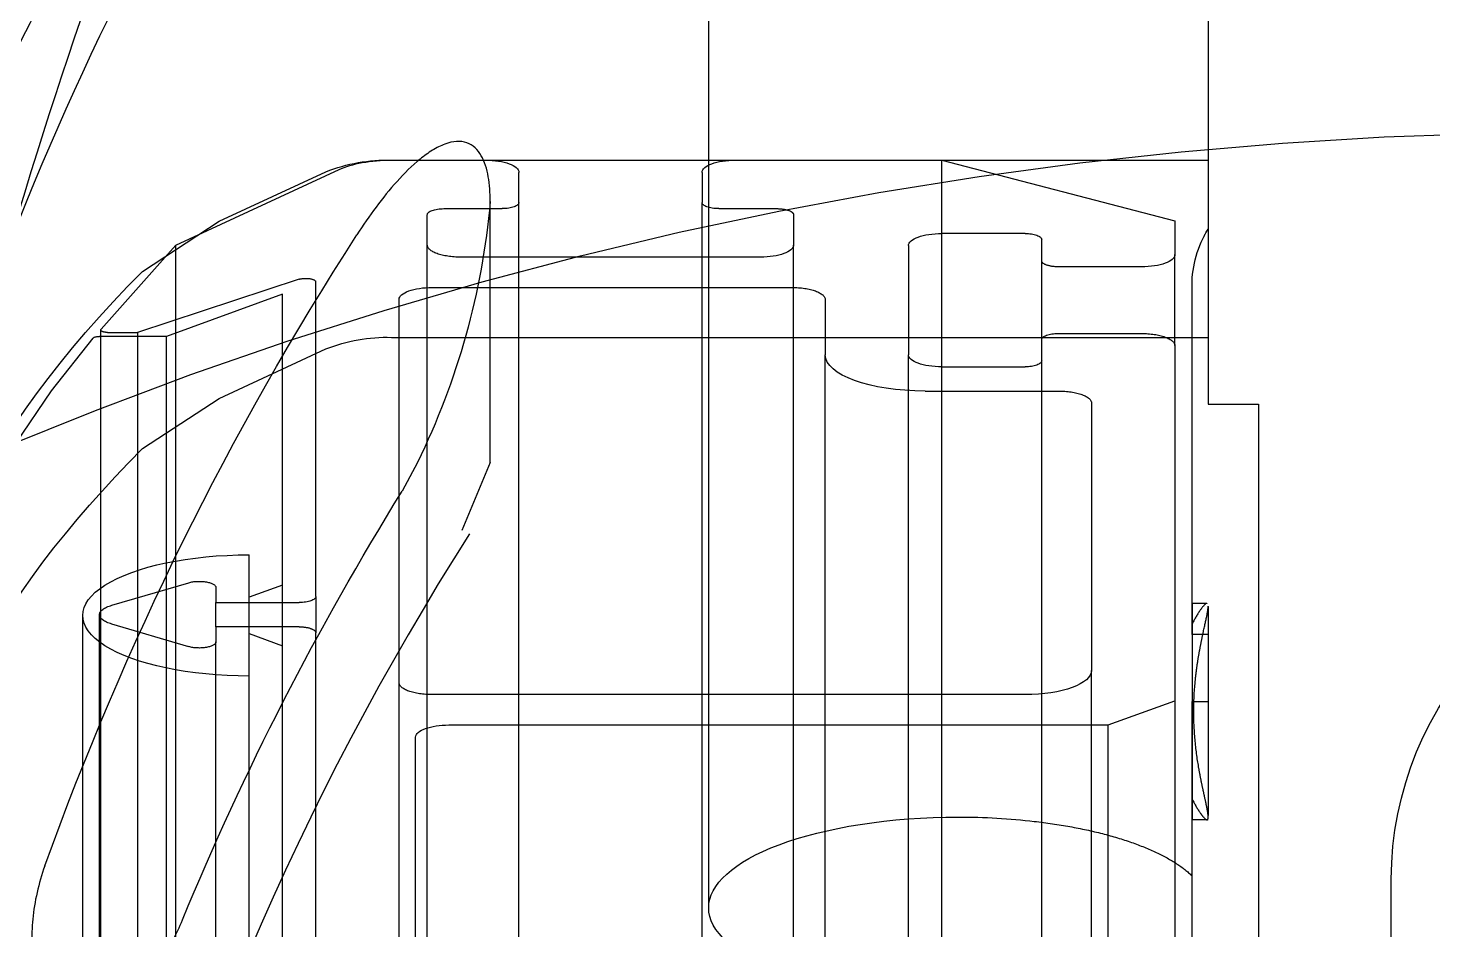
# Model space of a CAD drawing. Extents: x 2698 to 184165, y 3805 to 33846.
# Drawn here: x 162848.639 to 162852.858, y 29939.931 to 29942.64 of the extents above; entities that cross this region are included whole.
import ezdxf

# ---------------------------------------------------------------- set-up
doc = ezdxf.new("R2010")
doc.units = 0
doc.header["$LTSCALE"] = 2
doc.linetypes.add('HIDDEN2', pattern=[4.7625, 3.175, -1.5875])
doc.layers.get('0').update_dxf_attribs({"color": 252, "linetype": 'CONTINUOUS'})
doc.layers.add('_MCA-0-MIM', color=252, linetype='CONTINUOUS', lineweight=18)
for name, color, linetype in [('BUTOIR_AVANT', 252, 'CONTINUOUS'), ('JONC_ISOGAINE_20', 252, 'CONTINUOUS'), ('Planogram', 252, 'CONTINUOUS'), ('PROFIL_ALCAN_20°', 252, 'CONTINUOUS'), ('X1E4004B+1', 252, 'CONTINUOUS')]:
    doc.layers.add(name, color=color, linetype=linetype)
doc.styles.get("Standard").update_dxf_attribs({"font": 'arial.ttf'})

# ---------------------------------------------------------------- blocks, each defined once
blk = doc.blocks.new('250 cm kasa')
at = {"layer": 'BUTOIR_AVANT', "linetype": 'HIDDEN2', "ltscale": 25.4}
for p, q in [((52.6841, 244.6508), (52.6841, 240.0623)), ((54.1841, 238.0253), (54.1841, 242.8005)), ((53.4841, 240.2706), (52.6841, 240.2706)), ((54.8545, 240.2706), (54.1036, 240.2706)), ((55.6543, 240.0872), (55.3334, 240.2358)), ((54.8404, 239.3627), (54.8404, 240.1463)), ((52.6841, 240.0621), (52.6841, 239.5383)), ((55.8844, 239.9366), (55.6543, 240.0872)), ((52.7325, 238.8775), (52.7325, 239.8944)), ((55.1369, 239.7385), (52.6841, 239.7385)), ((55.6543, 239.5551), (55.3334, 239.7037)), ((55.8844, 239.4045), (55.6543, 239.5551)), ((52.6841, 239.5383), (52.5325, 239.5383)), ((52.5325, 239.5383), (52.5325, 236.2393)), ((54.8404, 239.3627), (54.9251, 239.1582)), ((52.6841, 238.9298), (52.6841, 238.3022)), ((52.7325, 238.9398), (52.6888, 238.9398)), ((52.7325, 238.9398), (52.7325, 238.6148)), ((52.7325, 238.8457), (52.7325, 238.8773)), ((52.6841, 238.8457), (52.7325, 238.8457)), ((52.7325, 238.6447), (52.6841, 238.6447)), ((52.7325, 238.3523), (52.7325, 238.6447)), ((52.7325, 238.6148), (52.7325, 238.2898)), ((52.7325, 237.9285), (52.7325, 238.3522)), ((52.6841, 238.2898), (52.6881, 238.2898)), ((52.6881, 238.2898), (52.7325, 238.2898))]:
    blk.add_line(p, q, dxfattribs=at)
at = {"layer": 'BUTOIR_AVANT', "linetype": 'Continuous', "ltscale": 25.4}
blk.add_line((55.059, 239.3627), (55.1044, 239.2766), dxfattribs=at)
at = {"layer": 'BUTOIR_AVANT', "linetype": 'HIDDEN2', "ltscale": 25.4}
for centre, radius, start, end in [((45.9853, 236.6453), 11.3692, 18.26173, 38.81293), ((46.0687, 236.693), 11.1382, 18.22945, 38.49612), ((51.5713, 228.0545), 12.2997, 67.33833, 90.13512), ((55.1505, 239.7749), 0.4959, 68.3556, 91.5804), ((52.4125, 239.8944), 0.32, 26.4367, 31.9422), ((52.4125, 239.8944), 0.32, 0, 31.9422), ((55.1505, 239.2428), 0.4959, 68.3556, 91.5804)]:
    blk.add_arc(centre, radius, start, end, dxfattribs=at)
at = {"layer": 'BUTOIR_AVANT', "linetype": 'Continuous', "ltscale": 25.4}
for centre, radius, start, end in [((47.1762, 236.3645), 10.2619, 15.76781, 38.20182), ((46.8426, 235.9261), 10.5162, 17.62366, 38.81916), ((57.0401, 240.3377), 2.208, 184.9728, 206.2039), ((47.3927, 234.9854), 9.3381, 19.81795, 32.8182), ((47.5879, 234.6103), 8.8472, 22.45463, 31.83261)]:
    blk.add_arc(centre, radius, start, end, dxfattribs=at)
for points, knots in [([(56.8619, 240.2258), (56.7222, 240.6103), (56.5047, 241.1974), (56.0821, 242.0295), (55.6949, 242.6772), (55.3318, 243.2103), (54.8222, 243.8824), (54.1078, 244.6862), (53.0838, 245.625), (51.8857, 246.5154), (50.8658, 247.1184), (50.1444, 247.4874), (49.785, 247.6608), (49.4243, 247.8249), (49.0305, 247.9938), (48.5595, 248.1828), (48.0096, 248.385), (47.413, 248.5837), (46.2309, 248.9396), (44.4557, 249.3456), (42.0681, 249.6848), (39.6897, 249.873), (37.2113, 249.9622), (34.4842, 249.9853), (31.9163, 249.9944), (29.455, 249.9933), (28.1805, 249.9937), (27.3841, 249.9937)], [0, 0, 0, 0, 0.033602, 0.061086, 0.082841, 0.101963, 0.119202, 0.158959, 0.19879, 0.244359, 0.293375, 0.305453, 0.317449, 0.329364, 0.341198, 0.356099, 0.375136, 0.394039, 0.412806, 0.486486, 0.557996, 0.630183, 0.701598, 0.781817, 0.875831, 0.934693, 1, 1, 1, 1]), ([(54.8404, 240.1463), (54.8404, 240.1726), (54.8421, 240.1976), (54.8502, 240.2442), (54.8568, 240.2661), (54.8772, 240.302), (54.8914, 240.3162), (54.9195, 240.3262), (54.93, 240.3276), (54.9523, 240.3262), (54.9644, 240.3234), (54.9888, 240.3142), (55.0014, 240.3079), (55.0263, 240.2925), (55.0386, 240.2836), (55.0747, 240.2543), (55.0982, 240.2312), (55.1421, 240.1825), (55.163, 240.1566), (55.203, 240.1027), (55.2221, 240.0748), (55.2404, 240.0464)], [0, 0, 0, 0, 0.125, 0.125, 0.25, 0.25, 0.375, 0.375, 0.4375, 0.4375, 0.5, 0.5, 0.5625, 0.5625, 0.625, 0.625, 0.75, 0.75, 0.875, 0.875, 1, 1, 1, 1]), ([(56.1778, 238.1513), (56.1874, 238.1245), (56.1951, 238.0977), (56.2071, 238.0444), (56.2115, 238.0174), (56.2164, 237.9658), (56.2171, 237.9411), (56.2152, 237.8938), (56.2127, 237.8718), (56.2046, 237.831), (56.199, 237.8121), (56.1855, 237.7784), (56.1775, 237.7635), (56.1592, 237.7374), (56.1488, 237.7263), (56.1264, 237.7084), (56.1142, 237.7015), (56.1012, 237.6967)], [0, 0, 0, 0, 0.125, 0.125, 0.25, 0.25, 0.375, 0.375, 0.5, 0.5, 0.625, 0.625, 0.75, 0.75, 0.875, 0.875, 1, 1, 1, 1]), ([(56.0647, 237.6889), (56.0408, 237.6872), (56.015, 237.6933), (55.9742, 237.7139), (55.9605, 237.7226), (55.9331, 237.7432), (55.9193, 237.7554), (55.8919, 237.7827), (55.8786, 237.7978), (55.8527, 237.8305), (55.84, 237.8483), (55.8158, 237.8859), (55.8045, 237.9055), (55.7833, 237.9463), (55.7733, 237.9677), (55.7643, 237.9895)], [0, 0, 0, 0, 0.25, 0.25, 0.375, 0.375, 0.5, 0.5, 0.625, 0.625, 0.75, 0.75, 0.875, 0.875, 1, 1, 1, 1])]:
    blk.add_open_spline(points, degree=3, knots=knots, dxfattribs=at)
at = {"layer": 'BUTOIR_AVANT', "linetype": 'HIDDEN2', "ltscale": 25.4}
for points, knots in [([(54.5149, 243.4432), (54.7277, 243.1608), (55.0835, 242.6813), (55.5799, 241.8391), (55.9951, 240.9552), (56.1734, 240.3873), (56.2763, 240.0513)], [0, 0, 0, 0, 0.250712, 0.501015, 0.750781, 1, 1, 1, 1]), ([(54.9205, 242.4316), (55.1262, 242.1461), (55.4701, 241.6615), (55.9466, 240.8135), (56.3405, 239.9255), (56.5048, 239.3566), (56.5993, 239.0201)], [0, 0, 0, 0, 0.250797, 0.501109, 0.750863, 1, 1, 1, 1]), ([(55.8936, 236.9334), (56.1354, 237.1769), (56.3144, 237.4238), (56.5541, 237.9241), (56.6147, 238.1775), (56.614, 238.4663), (56.6129, 238.4985), (56.6089, 238.5626), (56.606, 238.5946), (56.5942, 238.6905), (56.5826, 238.7542), (56.5364, 238.9446), (56.4906, 239.0707), (56.3084, 239.4463), (56.1277, 239.6933), (55.8844, 239.9366)], [0, 0, 0, 0, 0.25, 0.25, 0.5, 0.5, 0.53125, 0.53125, 0.5625, 0.5625, 0.625, 0.625, 0.75, 0.75, 1, 1, 1, 1]), ([(56.0824, 236.6072), (56.2757, 236.8366), (56.4148, 237.0681), (56.5902, 237.535), (56.6266, 237.7705), (56.6062, 238.0673), (56.5989, 238.1269), (56.5774, 238.2459), (56.5634, 238.3052), (56.5116, 238.4825), (56.464, 238.5998), (56.2826, 238.9491), (56.1103, 239.1786), (55.8844, 239.4045)], [0, 0, 0, 0, 0.25, 0.25, 0.5, 0.5, 0.5625, 0.5625, 0.625, 0.625, 0.75, 0.75, 1, 1, 1, 1]), ([(52.7274, 238.6148), (52.7274, 238.6452), (52.7259, 238.6749), (52.7217, 238.7184), (52.72, 238.7326), (52.7163, 238.7599), (52.7142, 238.773), (52.7098, 238.7983), (52.7074, 238.8106), (52.7028, 238.8336), (52.7006, 238.8443), (52.6941, 238.8744), (52.6901, 238.8917), (52.6863, 238.9118), (52.6853, 238.9176), (52.6843, 238.9259), (52.6841, 238.9288), (52.6841, 238.9313)], [0, 0, 0, 0, 0.125, 0.125, 0.1875, 0.1875, 0.25, 0.25, 0.3125, 0.3125, 0.375, 0.375, 0.5, 0.5, 0.5625, 0.5625, 0.6063564, 0.6063564, 0.6063564, 0.6063564]), ([(52.6877, 238.9398), (52.6887, 238.9398), (52.6898, 238.9394), (52.6952, 238.9359), (52.701, 238.9293), (52.7153, 238.9084), (52.7236, 238.8946), (52.7325, 238.8775)], [0.7107372, 0.7107372, 0.7107372, 0.7107372, 0.75, 0.75, 0.875, 0.875, 1, 1, 1, 1]), ([(52.7325, 238.3522), (52.7236, 238.3351), (52.7154, 238.3213), (52.7046, 238.3057), (52.7014, 238.3014), (52.6957, 238.2948), (52.6932, 238.2925), (52.6891, 238.2898), (52.6875, 238.2895), (52.6851, 238.2909), (52.6844, 238.2927), (52.6837, 238.3011), (52.685, 238.311), (52.6888, 238.3311), (52.6904, 238.3387), (52.6941, 238.3557), (52.6962, 238.3651), (52.7005, 238.3853), (52.7028, 238.396), (52.7074, 238.4189), (52.7097, 238.4311), (52.7164, 238.4692), (52.7203, 238.4964), (52.7258, 238.5544), (52.7274, 238.5844), (52.7274, 238.6148)], [0, 0, 0, 0, 0.125, 0.125, 0.1875, 0.1875, 0.25, 0.25, 0.3125, 0.3125, 0.375, 0.375, 0.5, 0.5, 0.5625, 0.5625, 0.625, 0.625, 0.6875, 0.6875, 0.75, 0.75, 0.875, 0.875, 1, 1, 1, 1]), ([(53.4341, 238.298), (53.3559, 238.298), (53.28, 238.2936), (53.1693, 238.2808), (53.1336, 238.2755), (53.0655, 238.2632), (53.0329, 238.2561), (52.9707, 238.2401), (52.9414, 238.2313), (52.8875, 238.2124), (52.8627, 238.2023), (52.8172, 238.1808), (52.7966, 238.1695), (52.7608, 238.1461), (52.7455, 238.134), (52.7325, 238.1215)], [0, 0, 0, 0, 0.25, 0.25, 0.375, 0.375, 0.5, 0.5, 0.625, 0.625, 0.75, 0.75, 0.875, 0.875, 1, 1, 1, 1]), ([(53.4341, 237.752), (53.5364, 237.752), (53.637, 237.7597), (53.8214, 237.7884), (53.9048, 237.8095), (54.1088, 237.8862), (54.1841, 237.9557), (54.184, 238.0944), (54.1101, 238.1633), (53.8356, 238.2665), (53.6389, 238.298), (53.4341, 238.298)], [0, 0, 0, 0, 0.125, 0.125, 0.25, 0.25, 0.5, 0.5, 0.75, 0.75, 1, 1, 1, 1])]:
    blk.add_open_spline(points, degree=3, knots=knots, dxfattribs=at)
blk.add_open_spline([(54.9024, 239.1488), (55.157, 238.7484), (55.3773, 238.3304), (55.5633, 237.8948)], degree=3, dxfattribs=at)
at = {"layer": 'JONC_ISOGAINE_20', "linetype": 'HIDDEN2', "ltscale": 25.4}
for p, q in [((55.4641, 238.9945), (55.4641, 239.868)), ((55.4641, 239.868), (55.8121, 239.7414)), ((55.8121, 119.268), (55.8121, 239.7414)), ((55.8121, 239.7414), (56.0139, 239.7414)), ((55.5641, 238.9581), (55.5641, 239.0855)), ((55.4641, 238.8125), (55.4641, 238.9945)), ((55.4641, 238.9945), (55.5641, 238.9581)), ((55.5641, 238.8489), (55.5641, 238.9581)), ((56.0641, 119.268), (56.0641, 238.9035)), ((55.5641, 238.8489), (55.4641, 238.8125)), ((55.5641, 238.7215), (55.5641, 238.8489)), ((55.4641, 237.0306), (55.4641, 238.8125)), ((55.5641, 119.268), (55.5641, 238.7215))]:
    blk.add_line(p, q, dxfattribs=at)
for centre, major_axis, start_param, end_param in [((56.0139, 239.7341), (0.02, 0), 0.29799, 1.570796), ((44.5141, 238.4486), (-12.05, 0), 2.843961, 3.439583), ((55.5641, 238.9035), (-0.5, 0), 1.570796, 4.712389)]:
    blk.add_ellipse(centre, major_axis=major_axis, ratio=0.36397, start_param=start_param, end_param=end_param, dxfattribs=at)
at = {"layer": 'PROFIL_ALCAN_20°', "linetype": 'HIDDEN2', "ltscale": 25.4}
for p, q in [((53.4841, 240.2706), (52.7841, 240.0886)), ((54.1036, 240.2706), (53.4841, 240.2706)), ((53.4841, 119.2706), (53.4841, 240.2706)), ((55.1369, 240.2706), (54.8545, 240.2706)), ((54.2041, 240.234), (54.2041, 240.1432)), ((54.7541, 240.1432), (54.7541, 240.234)), ((55.7841, 240.0158), (55.2941, 240.2428)), ((54.2041, 119.2706), (54.2041, 240.1432)), ((54.7541, 119.2706), (54.7541, 240.1432)), ((53.9291, 240.1068), (53.9291, 240.0158)), ((54.1541, 240.125), (53.9791, 240.125)), ((54.9791, 240.125), (54.8432, 240.125)), ((55.0291, 240.0158), (55.0291, 240.1068)), ((52.7841, 240.0886), (52.7841, 239.9869)), ((53.1841, 239.9685), (53.1841, 240.0322)), ((53.2341, 240.0504), (53.4841, 240.0504)), ((53.5841, 240.014), (53.5841, 239.6864)), ((53.9291, 119.2706), (53.9291, 240.0158)), ((55.0291, 119.2706), (55.0291, 240.0158)), ((55.7841, 236.8857), (55.7841, 240.0158)), ((56.0089, 239.7629), (55.7841, 240.0158)), ((52.7841, 239.7136), (52.7841, 239.9869)), ((53.1841, 239.7319), (53.1841, 239.9685)), ((54.0291, 239.9794), (54.9291, 239.9794)), ((52.8845, 239.9503), (53.1341, 239.9503)), ((55.0141, 239.8884), (53.9341, 239.8884)), ((55.3641, 238.9603), (55.3641, 239.9048)), ((55.4142, 239.9129), (55.8998, 239.7534)), ((53.8341, 239.852), (53.8341, 239.6864)), ((55.1141, 238.7019), (55.1141, 239.852)), ((56.0099, 237.1409), (56.0099, 239.7606)), ((53.1341, 239.7501), (52.8845, 239.7501)), ((53.1841, 239.6682), (53.1841, 239.7319)), ((55.8998, 239.7534), (55.8998, 237.1481)), ((55.9899, 239.7534), (55.8998, 239.7534)), ((52.7841, 239.7136), (52.7841, 238.6473)), ((53.5841, 237.5572), (53.5841, 239.6864)), ((53.8341, 237.4389), (53.8341, 239.6864)), ((53.1841, 237.5754), (53.1841, 239.6682)), ((53.4841, 239.65), (53.2341, 239.65)), ((53.5341, 239.5772), (53.1341, 239.5772)), ((53.0341, 239.5408), (53.0341, 238.7383)), ((55.9764, 238.934), (55.7454, 239.0018)), ((55.3641, 238.9603), (55.3641, 238.8511)), ((55.6641, 238.9876), (55.6641, 238.9421)), ((55.6641, 238.9421), (55.4141, 238.9421)), ((55.6641, 238.8693), (55.6641, 238.9421)), ((55.7454, 238.8096), (55.9764, 238.8774)), ((56.0137, 119.2706), (56.0137, 238.9057)), ((55.3641, 236.9967), (55.3641, 238.8511)), ((55.4141, 238.8693), (55.6641, 238.8693)), ((55.6641, 238.8693), (55.6641, 238.8238)), ((55.6641, 119.2706), (55.6641, 238.8238)), ((53.0341, 237.0476), (53.0341, 238.7383)), ((53.2341, 238.6655), (55.0141, 238.6655)), ((55.1141, 119.2706), (55.1141, 238.7019)), ((52.7841, 238.6473), (52.7841, 237.7301)), ((52.9841, 238.5745), (52.7841, 238.6473)), ((52.9841, 237.8029), (52.9841, 238.5745)), ((54.9641, 238.5745), (52.9841, 238.5745)), ((55.0641, 237.6937), (55.0641, 238.5381))]:
    blk.add_line(p, q, dxfattribs=at)
at = {"layer": 'PROFIL_ALCAN_20°', "linetype": 'Continuous', "ltscale": 25.4}
blk.add_line((54.8432, 240.125), (54.8041, 240.125), dxfattribs=at)
at = {"layer": 'PROFIL_ALCAN_20°', "linetype": 'HIDDEN2', "ltscale": 25.4}
for centre, major_axis, start_param, end_param in [((54.1036, 240.234), (-0.1004, 0), 3.141593, 4.712389), ((54.8545, 240.234), (-0.1004, 0), 4.712389, 6.283185), ((55.1369, 240.1978), (0.2, 0), 0.665969, 1.570796), ((54.1541, 240.1432), (0.05, 0), 4.712389, 6.283185), ((54.8041, 240.1432), (0.05, 0), 3.141593, 4.712389), ((53.9791, 240.1068), (0.05, 0), 1.570796, 3.141593), ((54.9791, 240.1068), (0.05, 0), 0, 1.570796), ((53.2341, 240.0322), (-0.05, 0), 4.712389, 6.283185), ((53.4841, 240.014), (-0.1, 0), 3.141593, 4.712389), ((54.0291, 240.0158), (-0.1, 0), 0, 1.570796), ((54.9291, 240.0158), (-0.1, 0), 1.570796, 3.141593), ((52.8845, 239.9869), (-0.1004, 0), 0, 1.570796), ((53.1341, 239.9685), (-0.05, 0), 1.570796, 3.141593), ((53.9341, 239.852), (0.1, 0), 1.570796, 3.141593), ((55.0141, 239.852), (0.1, 0), 0, 1.570796), ((55.3941, 239.9048), (0.03, 0), 0.836449, 3.141593), ((55.9899, 239.7606), (-0.02, 0), 1.570796, 3.454514), ((52.8845, 239.7136), (0.1004, 0), 1.570796, 3.141593), ((53.1341, 239.7319), (0.05, 0), 0, 1.570796), ((53.4841, 239.6864), (0.1, 0), 4.712389, 6.283185), ((53.5341, 239.6864), (0.3, 0), 4.712389, 6.283185), ((53.2341, 239.6682), (0.05, 0), 3.141593, 4.712389), ((53.1341, 239.5408), (0.1, 0), 1.570796, 3.141593), ((55.7141, 238.9876), (0.05, 0), 0.892636, 3.141593), ((55.4141, 238.9603), (-0.05, 0), 0, 1.570796), ((55.9137, 238.9057), (-0.1, 0), 2.248957, 4.034228), ((55.4141, 238.8511), (0.05, 0), 1.570796, 3.141593), ((55.7141, 238.8238), (-0.05, 0), 0, 2.248957), ((53.2341, 238.7383), (-0.2, 0), 0, 1.570796), ((55.0141, 238.7019), (-0.1, 0), 1.570796, 3.141593), ((54.9641, 238.5381), (0.1, 0), 0, 1.570796)]:
    blk.add_ellipse(centre, major_axis=major_axis, ratio=0.36397, start_param=start_param, end_param=end_param, dxfattribs=at)
at = {"layer": 'X1E4004B+1', "linetype": 'HIDDEN2', "ltscale": 25.4}
blk.add_line((52.1341, 236.5581), (52.1341, 238.1112), dxfattribs=at)
blk.add_arc((51.1341, 238.1112), 1, 0, 45, dxfattribs=at)
at = {"layer": 'Planogram'}
for tag, p, height in [('KILITLI', (5.0163, 93.5299), 0.1), ('ALAN', (5.0163, 92.5299), 0.5), ('TIP', (5.0163, 91.5299), 0.5), ('ALT_TIP', (5.0163, 90.5299), 0.5), ('TANIM', (5.0163, 89.5299), 0.5), ('ALT_TANIM', (5.0163, 88.5299), 0.5), ('KAPAK', (5.0163, 87.5299), 0.5), ('YAPI', (5.0163, 86.5299), 0.5), ('KULLANIM_SEKLI', (5.0163, 85.5299), 0.5), ('KULLANIM', (5.0163, 84.5299), 0.5), ('DERINLIK', (5.0163, 83.5299), 0.5), ('UZUNLUK', (5.0163, 82.5299), 0.5), ('YUKSEKLIK', (5.0163, 81.5299), 0.5)]:
    blk.add_attdef(tag, p, '', height=height, dxfattribs=at)
blk = doc.blocks.new('ZEMİN KAT')
at = {"linetype": 'Continuous', "xscale": -1}
blk.add_blockref('250 cm kasa', (170331.4285, 29701.9724), dxfattribs=at)
for tag, p in [('PLN_ID', (172923.0706, 31560.2051)), ('UNITE_SAYISI', (174194.9469, 31176.653)), ('FORMAT', (174194.7527, 31176.8957)), ('PLANOGRAM_ADI', (174195.2762, 31176.2405)), ('GRUP', (174195.1125, 31176.4403)), ('PLN_ID', (173932.9621, 31088.798)), ('UNITE_SAYISI', (173764.2245, 30846.0265)), ('FORMAT', (173764.0303, 30846.2692)), ('PLANOGRAM_ADI', (173764.5537, 30845.6141)), ('GRUP', (173764.3901, 30845.8138)), ('PLN_ID', (173765.4314, 30824.2316)), ('PLN_ID', (173999.9017, 30002.6564)), ('UNITE_SAYISI', (170580.7787, 29917.2412)), ('FORMAT', (170580.5846, 29917.4839)), ('PLANOGRAM_ADI', (170581.108, 29916.8287)), ('GRUP', (170580.9444, 29917.0285)), ('PLN_ID', (170581.9856, 29895.4463)), ('UNITE_SAYISI', (169488.9659, 29510.3477)), ('FORMAT', (169488.7717, 29510.5904)), ('PLANOGRAM_ADI', (169489.2952, 29509.9352)), ('GRUP', (169489.1315, 29510.135)), ('PLN_ID', (169490.1728, 29488.5528)), ('UNITE_SAYISI', (173143.6062, 29324.158)), ('FORMAT', (173143.4121, 29324.4007)), ('PLANOGRAM_ADI', (173143.9355, 29323.7456)), ('GRUP', (173143.7719, 29323.9453)), ('PLN_ID', (173144.8131, 29302.3631))]:
    blk.add_attdef(tag, p, '', height=0.162, rotation=35.4182)
at = {"color": 252}
for tag, p in [('UNITE_SAYISI', (173517.8206, 30361.6406)), ('FORMAT', (173517.6264, 30361.8833)), ('PLANOGRAM_ADI', (173518.1499, 30361.2281)), ('GRUP', (173517.9862, 30361.4279)), ('PLN_ID', (173519.0275, 30339.8457)), ('UNITE_SAYISI', (174014.9028, 29570.9732)), ('FORMAT', (174014.7086, 29571.2159)), ('PLANOGRAM_ADI', (174015.2321, 29570.5607)), ('GRUP', (174015.0684, 29570.7605)), ('PLN_ID', (174016.1097, 29549.1783))]:
    blk.add_attdef(tag, p, '', height=0.162, rotation=35.4182, dxfattribs=at)
at = {"layer": 'Planogram'}
for tag, p, height, rotation in [('YUKSEKLIK', (172905.0485, 31699.5727), 0.5, 180), ('YUKSEKLIK', (173410.0485, 31699.5727), 0.5, 180), ('UZUNLUK', (172905.0485, 31698.5727), 0.5, 180), ('UZUNLUK', (173410.0485, 31698.5727), 0.5, 180), ('DERINLIK', (172905.0485, 31697.5727), 0.5, 180), ('DERINLIK', (173410.0485, 31697.5727), 0.5, 180), ('KULLANIM', (172905.0485, 31696.5727), 0.5, 180), ('KULLANIM', (173410.0485, 31696.5727), 0.5, 180), ('KULLANIM_SEKLI', (172905.0485, 31695.5727), 0.5, 180), ('KULLANIM_SEKLI', (173410.0485, 31695.5727), 0.5, 180), ('YAPI', (172905.0485, 31694.5727), 0.5, 180), ('YAPI', (173410.0485, 31694.5727), 0.5, 180), ('KAPAK', (172905.0485, 31693.5727), 0.5, 180), ('KAPAK', (173410.0485, 31693.5727), 0.5, 180), ('ALT_TANIM', (172905.0485, 31692.5727), 0.5, 180), ('ALT_TANIM', (173410.0485, 31692.5727), 0.5, 180), ('TANIM', (172905.0485, 31691.5727), 0.5, 180), ('TANIM', (173410.0485, 31691.5727), 0.5, 180), ('ALT_TIP', (172905.0485, 31690.5727), 0.5, 180), ('ALT_TIP', (173410.0485, 31690.5727), 0.5, 180), ('TIP', (172905.0485, 31689.5727), 0.5, 180), ('TIP', (173410.0485, 31689.5727), 0.5, 180), ('ALAN', (172905.0485, 31688.5727), 0.5, 180), ('ALAN', (173410.0485, 31688.5727), 0.5, 180), ('KILITLI', (172905.0485, 31687.5727), 0.1, 180), ('KILITLI', (173410.0485, 31687.5727), 0.1, 180), ('ALT_TANIM', (173420.3907, 31616), 0.5, 270), ('ALT_TIP', (173422.3907, 31616), 0.5, 270), ('ALAN', (173424.3907, 31616), 0.5, 270), ('YUKSEKLIK', (173413.3907, 31616), 0.5, 270), ('YAPI', (173418.3907, 31616), 0.5, 270), ('TANIM', (173421.3907, 31616), 0.5, 270), ('TIP', (173423.3907, 31616), 0.5, 270), ('KILITLI', (173425.3907, 31616), 0.1, 270), ('UZUNLUK', (173414.3907, 31616), 0.5, 270), ('DERINLIK', (173415.3907, 31616), 0.5, 270), ('KULLANIM', (173416.3907, 31616), 0.5, 270), ('KULLANIM_SEKLI', (173417.3907, 31616), 0.5, 270), ('KAPAK', (173419.3907, 31616), 0.5, 270), ('YUKSEKLIK', (173511.9798, 31599.425), 0.5, 180), ('YUKSEKLIK', (174141.9798, 31599.425), 0.5, 180), ('UZUNLUK', (173511.9798, 31598.425), 0.5, 180), ('UZUNLUK', (174141.9798, 31598.425), 0.5, 180), ('DERINLIK', (173511.9798, 31597.425), 0.5, 180), ('DERINLIK', (174141.9798, 31597.425), 0.5, 180), ('KULLANIM', (173511.9798, 31596.425), 0.5, 180), ('KULLANIM', (174141.9798, 31596.425), 0.5, 180), ('KULLANIM_SEKLI', (173511.9798, 31595.425), 0.5, 180), ('KULLANIM_SEKLI', (174141.9798, 31595.425), 0.5, 180), ('YAPI', (173511.9798, 31594.425), 0.5, 180), ('YAPI', (174141.9798, 31594.425), 0.5, 180), ('KAPAK', (173511.9798, 31593.425), 0.5, 180), ('KAPAK', (174141.9798, 31593.425), 0.5, 180), ('ALT_TANIM', (173511.9798, 31592.425), 0.5, 180), ('ALT_TANIM', (174141.9798, 31592.425), 0.5, 180), ('TANIM', (173511.9798, 31591.425), 0.5, 180), ('TANIM', (174141.9798, 31591.425), 0.5, 180), ('ALT_TIP', (173511.9798, 31590.425), 0.5, 180), ('ALT_TIP', (174141.9798, 31590.425), 0.5, 180), ('TIP', (173511.9798, 31589.425), 0.5, 180), ('TIP', (174141.9798, 31589.425), 0.5, 180), ('ALAN', (173511.9798, 31588.425), 0.5, 180), ('ALAN', (174141.9798, 31588.425), 0.5, 180), ('KILITLI', (173511.9798, 31587.425), 0.1, 180), ('KILITLI', (174141.9798, 31587.425), 0.1, 180), ('YUKSEKLIK', (173413.3907, 31517), 0.5, 270), ('YAPI', (173418.3907, 31517), 0.5, 270), ('ALT_TANIM', (173420.3907, 31517), 0.5, 270), ('TANIM', (173421.3907, 31517), 0.5, 270), ('ALT_TIP', (173422.3907, 31517), 0.5, 270), ('TIP', (173423.3907, 31517), 0.5, 270), ('ALAN', (173424.3907, 31517), 0.5, 270), ('KILITLI', (173425.3907, 31517), 0.1, 270), ('UZUNLUK', (173414.3907, 31517), 0.5, 270), ('DERINLIK', (173415.3907, 31517), 0.5, 270), ('KULLANIM', (173416.3907, 31517), 0.5, 270), ('KULLANIM_SEKLI', (173417.3907, 31517), 0.5, 270), ('KAPAK', (173419.3907, 31517), 0.5, 270), ('YUKSEKLIK', (174167.3239, 31514.1055), 0.5, 270), ('YAPI', (174172.3239, 31514.1055), 0.5, 270), ('ALT_TANIM', (174174.3239, 31514.1055), 0.5, 270), ('TANIM', (174175.3239, 31514.1055), 0.5, 270), ('ALT_TIP', (174176.3239, 31514.1055), 0.5, 270), ('TIP', (174177.3239, 31514.1055), 0.5, 270), ('ALAN', (174178.3239, 31514.1055), 0.5, 270), ('KILITLI', (174179.3239, 31514.1055), 0.1, 270), ('UZUNLUK', (174168.3239, 31514.1055), 0.5, 270), ('DERINLIK', (174169.3239, 31514.1055), 0.5, 270), ('KULLANIM', (174170.3239, 31514.1055), 0.5, 270), ('KULLANIM_SEKLI', (174171.3239, 31514.1055), 0.5, 270), ('KAPAK', (174173.3239, 31514.1055), 0.5, 270), ('KULLANIM_SEKLI', (174251.8966, 31259.1055), 0.5, 90), ('YUKSEKLIK', (174255.8966, 31259.1055), 0.5, 90), ('ALT_TANIM', (174248.8966, 31259.1055), 0.5, 90), ('KULLANIM', (174252.8966, 31259.1055), 0.5, 90), ('UZUNLUK', (174254.8966, 31259.1055), 0.5, 90), ('DERINLIK', (174253.8966, 31259.1055), 0.5, 90), ('ALT_TIP', (174246.8966, 31259.1055), 0.5, 90), ('KAPAK', (174249.8966, 31259.1055), 0.5, 90), ('TANIM', (174247.8966, 31259.1055), 0.5, 90), ('ALAN', (174244.8966, 31259.1055), 0.5, 90), ('YAPI', (174250.8966, 31259.1055), 0.5, 90), ('TIP', (174245.8966, 31259.1055), 0.5, 90), ('KILITLI', (174243.8966, 31259.1055), 0.1, 90), ('KULLANIM_SEKLI', (173992.3098, 30934.2413), 0.5, 90), ('YUKSEKLIK', (173996.3098, 30934.2413), 0.5, 90), ('ALT_TANIM', (173989.3098, 30934.2413), 0.5, 90), ('KULLANIM', (173993.3098, 30934.2413), 0.5, 90), ('UZUNLUK', (173995.3098, 30934.2413), 0.5, 90), ('DERINLIK', (173994.3098, 30934.2413), 0.5, 90), ('ALT_TIP', (173987.3098, 30934.2413), 0.5, 90), ('KAPAK', (173990.3098, 30934.2413), 0.5, 90), ('TANIM', (173988.3098, 30934.2413), 0.5, 90), ('ALAN', (173985.3098, 30934.2413), 0.5, 90), ('YAPI', (173991.3098, 30934.2413), 0.5, 90), ('TIP', (173986.3098, 30934.2413), 0.5, 90), ('KILITLI', (173984.3098, 30934.2413), 0.1, 90), ('ALT_TANIM', (173914.737, 30934.2413), 0.5, 270), ('ALT_TIP', (173916.737, 30934.2413), 0.5, 270), ('ALAN', (173918.737, 30934.2413), 0.5, 270), ('KILITLI', (173919.737, 30934.2413), 0.1, 270), ('YUKSEKLIK', (173907.737, 30934.2413), 0.5, 270), ('UZUNLUK', (173908.737, 30934.2413), 0.5, 270), ('YAPI', (173912.737, 30934.2413), 0.5, 270), ('TANIM', (173915.737, 30934.2413), 0.5, 270), ('TIP', (173917.737, 30934.2413), 0.5, 270), ('DERINLIK', (173909.737, 30934.2413), 0.5, 270), ('KULLANIM', (173910.737, 30934.2413), 0.5, 270), ('KULLANIM_SEKLI', (173911.737, 30934.2413), 0.5, 270), ('KAPAK', (173913.737, 30934.2413), 0.5, 270), ('YUKSEKLIK', (169421.8066, 30001.8837), 0.5, 270), ('YAPI', (169426.8066, 30001.8837), 0.5, 270), ('ALT_TANIM', (169428.8066, 30001.8837), 0.5, 270), ('TANIM', (169429.8066, 30001.8837), 0.5, 270), ('ALT_TIP', (169430.8066, 30001.8837), 0.5, 270), ('TIP', (169431.8066, 30001.8837), 0.5, 270), ('ALAN', (169432.8066, 30001.8837), 0.5, 270), ('KILITLI', (169433.8066, 30001.8837), 0.1, 270), ('UZUNLUK', (169422.8066, 30001.8837), 0.5, 270), ('DERINLIK', (169423.8066, 30001.8837), 0.5, 270), ('KULLANIM', (169424.8066, 30001.8837), 0.5, 270), ('KULLANIM_SEKLI', (169425.8066, 30001.8837), 0.5, 270), ('KAPAK', (169427.8066, 30001.8837), 0.5, 270), ('YUKSEKLIK', (169420.3794, 29996.8837), 0.5, 270), ('YAPI', (169425.3794, 29996.8837), 0.5, 270), ('ALT_TANIM', (169427.3794, 29996.8837), 0.5, 270), ('TANIM', (169428.3794, 29996.8837), 0.5, 270), ('ALT_TIP', (169429.3794, 29996.8837), 0.5, 270), ('TIP', (169430.3794, 29996.8837), 0.5, 270), ('ALAN', (169431.3794, 29996.8837), 0.5, 270), ('KILITLI', (169432.3794, 29996.8837), 0.1, 270), ('UZUNLUK', (169421.3794, 29996.8837), 0.5, 270), ('DERINLIK', (169422.3794, 29996.8837), 0.5, 270), ('KULLANIM', (169423.3794, 29996.8837), 0.5, 270), ('KULLANIM_SEKLI', (169424.3794, 29996.8837), 0.5, 270), ('KAPAK', (169426.3794, 29996.8837), 0.5, 270), ('ALT_TANIM', (169427.3794, 29746.8837), 0.5, 270), ('ALT_TIP', (169429.3794, 29746.8837), 0.5, 270), ('ALAN', (169431.3794, 29746.8837), 0.5, 270), ('YUKSEKLIK', (169420.3794, 29746.8837), 0.5, 270), ('YAPI', (169425.3794, 29746.8837), 0.5, 270), ('TANIM', (169428.3794, 29746.8837), 0.5, 270), ('TIP', (169430.3794, 29746.8837), 0.5, 270), ('KILITLI', (169432.3794, 29746.8837), 0.1, 270), ('UZUNLUK', (169421.3794, 29746.8837), 0.5, 270), ('DERINLIK', (169422.3794, 29746.8837), 0.5, 270), ('KULLANIM', (169423.3794, 29746.8837), 0.5, 270), ('KULLANIM_SEKLI', (169424.3794, 29746.8837), 0.5, 270), ('KAPAK', (169426.3794, 29746.8837), 0.5, 270), ('YUKSEKLIK', (169421.8066, 29496.8837), 0.5, 270), ('YAPI', (169426.8066, 29496.8837), 0.5, 270), ('ALT_TANIM', (169428.8066, 29496.8837), 0.5, 270), ('TANIM', (169429.8066, 29496.8837), 0.5, 270), ('ALT_TIP', (169430.8066, 29496.8837), 0.5, 270), ('TIP', (169431.8066, 29496.8837), 0.5, 270), ('ALAN', (169432.8066, 29496.8837), 0.5, 270), ('KILITLI', (169433.8066, 29496.8837), 0.1, 270), ('UZUNLUK', (169422.8066, 29496.8837), 0.5, 270), ('DERINLIK', (169423.8066, 29496.8837), 0.5, 270), ('KULLANIM', (169424.8066, 29496.8837), 0.5, 270), ('KULLANIM_SEKLI', (169425.8066, 29496.8837), 0.5, 270), ('KAPAK', (169427.8066, 29496.8837), 0.5, 270)]:
    blk.add_attdef(tag, p, '', height=height, rotation=rotation, dxfattribs=at)
for tag, p, height in [('KILITLI', (173761.9798, 31527.6316), 0.1), ('ALAN', (173761.9798, 31526.6316), 0.5), ('TIP', (173761.9798, 31525.6316), 0.5), ('ALT_TIP', (173761.9798, 31524.6316), 0.5), ('TANIM', (173761.9798, 31523.6316), 0.5), ('ALT_TANIM', (173761.9798, 31522.6316), 0.5), ('KILITLI', (173511.9798, 31522.8522), 0.1), ('ALAN', (173511.9798, 31521.8522), 0.5), ('KAPAK', (173761.9798, 31521.6316), 0.5), ('TIP', (173511.9798, 31520.8522), 0.5), ('YAPI', (173761.9798, 31520.6316), 0.5), ('ALT_TIP', (173511.9798, 31519.8522), 0.5), ('KULLANIM_SEKLI', (173761.9798, 31519.6316), 0.5), ('TANIM', (173511.9798, 31518.8522), 0.5), ('KULLANIM', (173761.9798, 31518.6316), 0.5), ('ALT_TANIM', (173511.9798, 31517.8522), 0.5), ('DERINLIK', (173761.9798, 31517.6316), 0.5), ('KAPAK', (173511.9798, 31516.8522), 0.5), ('UZUNLUK', (173761.9798, 31516.6316), 0.5), ('YAPI', (173511.9798, 31515.8522), 0.5), ('YUKSEKLIK', (173761.9798, 31515.6316), 0.5), ('KULLANIM_SEKLI', (173511.9798, 31514.8522), 0.5), ('KULLANIM', (173511.9798, 31513.8522), 0.5), ('DERINLIK', (173511.9798, 31512.8522), 0.5), ('UZUNLUK', (173511.9798, 31511.8522), 0.5), ('YUKSEKLIK', (173511.9798, 31510.8522), 0.5), ('KILITLI', (173279.2736, 29267.9066), 0.1), ('ALAN', (173279.2736, 29266.9066), 0.5), ('TIP', (173279.2736, 29265.9066), 0.5), ('ALT_TIP', (173279.2736, 29264.9066), 0.5), ('TANIM', (173279.2736, 29263.9066), 0.5), ('ALT_TANIM', (173279.2736, 29262.9066), 0.5), ('KAPAK', (173279.2736, 29261.9066), 0.5), ('YAPI', (173279.2736, 29260.9066), 0.5), ('KULLANIM_SEKLI', (173279.2736, 29259.9066), 0.5), ('KULLANIM', (173279.2736, 29258.9066), 0.5), ('DERINLIK', (173279.2736, 29257.9066), 0.5), ('UZUNLUK', (173279.2736, 29256.9066), 0.5), ('YUKSEKLIK', (173279.2736, 29255.9066), 0.5)]:
    blk.add_attdef(tag, p, '', height=height, dxfattribs=at)
at = {"layer": 'Planogram', "color": 252}
for tag, p, height in [('KILITLI', (173023.253, 31230.9593), 0.1), ('KILITLI', (173383.3794, 31230.9593), 0.1), ('ALAN', (173023.253, 31229.9593), 0.5), ('ALAN', (173383.3794, 31229.9593), 0.5), ('TIP', (173023.253, 31228.9593), 0.5), ('TIP', (173383.3794, 31228.9593), 0.5), ('ALT_TIP', (173023.253, 31227.9593), 0.5), ('ALT_TIP', (173383.3794, 31227.9593), 0.5), ('TANIM', (173023.253, 31226.9593), 0.5), ('TANIM', (173383.3794, 31226.9593), 0.5), ('ALT_TANIM', (173023.253, 31225.9593), 0.5), ('ALT_TANIM', (173383.3794, 31225.9593), 0.5), ('KAPAK', (173023.253, 31224.9593), 0.5), ('KAPAK', (173383.3794, 31224.9593), 0.5), ('YAPI', (173023.253, 31223.9593), 0.5), ('YAPI', (173383.3794, 31223.9593), 0.5), ('KULLANIM_SEKLI', (173023.253, 31222.9593), 0.5), ('KULLANIM_SEKLI', (173383.3794, 31222.9593), 0.5), ('KULLANIM', (173023.253, 31221.9593), 0.5), ('KULLANIM', (173383.3794, 31221.9593), 0.5), ('DERINLIK', (173023.253, 31220.9593), 0.5), ('DERINLIK', (173383.3794, 31220.9593), 0.5), ('UZUNLUK', (173023.253, 31219.9593), 0.5), ('UZUNLUK', (173383.3794, 31219.9593), 0.5), ('YUKSEKLIK', (173023.253, 31218.9593), 0.5), ('YUKSEKLIK', (173383.3794, 31218.9593), 0.5), ('KILITLI', (173023.253, 30404.9593), 0.1), ('ALAN', (173023.253, 30403.9593), 0.5), ('TIP', (173023.253, 30402.9593), 0.5), ('ALT_TIP', (173023.253, 30401.9593), 0.5), ('TANIM', (173023.253, 30400.9593), 0.5), ('ALT_TANIM', (173023.253, 30399.9593), 0.5), ('KAPAK', (173023.253, 30398.9593), 0.5), ('YAPI', (173023.253, 30397.9593), 0.5), ('KULLANIM_SEKLI', (173023.253, 30396.9593), 0.5), ('KULLANIM', (173023.253, 30395.9593), 0.5), ('DERINLIK', (173023.253, 30394.9593), 0.5), ('UZUNLUK', (173023.253, 30393.9593), 0.5), ('YUKSEKLIK', (173023.253, 30392.9593), 0.5), ('KILITLI', (173385.253, 30354.9593), 0.1), ('ALAN', (173385.253, 30353.9593), 0.5), ('TIP', (173385.253, 30352.9593), 0.5), ('ALT_TIP', (173385.253, 30351.9593), 0.5), ('TANIM', (173385.253, 30350.9593), 0.5), ('ALT_TANIM', (173385.253, 30349.9593), 0.5), ('KAPAK', (173385.253, 30348.9593), 0.5), ('YAPI', (173385.253, 30347.9593), 0.5), ('KULLANIM_SEKLI', (173385.253, 30346.9593), 0.5), ('KULLANIM', (173385.253, 30345.9593), 0.5), ('DERINLIK', (173385.253, 30344.9593), 0.5), ('UZUNLUK', (173385.253, 30343.9593), 0.5), ('YUKSEKLIK', (173385.253, 30342.9593), 0.5)]:
    blk.add_attdef(tag, p, '', height=height, dxfattribs=at)
for tag, p, height, rotation in [('ALT_TANIM', (173393.6802, 31217.5321), 0.5, 270), ('ALT_TIP', (173395.6802, 31217.5321), 0.5, 270), ('ALAN', (173397.6802, 31217.5321), 0.5, 270), ('YUKSEKLIK', (173386.6802, 31217.5321), 0.5, 270), ('YAPI', (173391.6802, 31217.5321), 0.5, 270), ('TANIM', (173394.6802, 31217.5321), 0.5, 270), ('TIP', (173396.6802, 31217.5321), 0.5, 270), ('KILITLI', (173398.6802, 31217.5321), 0.1, 270), ('UZUNLUK', (173387.6802, 31217.5321), 0.5, 270), ('DERINLIK', (173388.6802, 31217.5321), 0.5, 270), ('KULLANIM', (173389.6802, 31217.5321), 0.5, 270), ('KULLANIM_SEKLI', (173390.6802, 31217.5321), 0.5, 270), ('KAPAK', (173392.6802, 31217.5321), 0.5, 270), ('KULLANIM_SEKLI', (173103.8257, 31032.5321), 0.5, 90), ('KULLANIM_SEKLI', (173202.8257, 31032.5321), 0.5, 90), ('YUKSEKLIK', (173107.8257, 31032.5321), 0.5, 90), ('YUKSEKLIK', (173206.8257, 31032.5321), 0.5, 90), ('ALT_TANIM', (173100.8257, 31032.5321), 0.5, 90), ('ALT_TANIM', (173199.8257, 31032.5321), 0.5, 90), ('KULLANIM', (173104.8257, 31032.5321), 0.5, 90), ('KULLANIM', (173203.8257, 31032.5321), 0.5, 90), ('UZUNLUK', (173106.8257, 31032.5321), 0.5, 90), ('UZUNLUK', (173205.8257, 31032.5321), 0.5, 90), ('DERINLIK', (173105.8257, 31032.5321), 0.5, 90), ('DERINLIK', (173204.8257, 31032.5321), 0.5, 90), ('ALT_TIP', (173098.8257, 31032.5321), 0.5, 90), ('ALT_TIP', (173197.8257, 31032.5321), 0.5, 90), ('KAPAK', (173101.8257, 31032.5321), 0.5, 90), ('KAPAK', (173200.8257, 31032.5321), 0.5, 90), ('TANIM', (173099.8257, 31032.5321), 0.5, 90), ('TANIM', (173198.8257, 31032.5321), 0.5, 90), ('ALAN', (173096.8257, 31032.5321), 0.5, 90), ('ALAN', (173195.8257, 31032.5321), 0.5, 90), ('YAPI', (173102.8257, 31032.5321), 0.5, 90), ('YAPI', (173201.8257, 31032.5321), 0.5, 90), ('TIP', (173097.8257, 31032.5321), 0.5, 90), ('TIP', (173196.8257, 31032.5321), 0.5, 90), ('KILITLI', (173095.8257, 31032.5321), 0.1, 90), ('KILITLI', (173194.8257, 31032.5321), 0.1, 90), ('YUKSEKLIK', (173386.6802, 31007.5321), 0.5, 270), ('YAPI', (173391.6802, 31007.5321), 0.5, 270), ('ALT_TANIM', (173393.6802, 31007.5321), 0.5, 270), ('TANIM', (173394.6802, 31007.5321), 0.5, 270), ('ALT_TIP', (173395.6802, 31007.5321), 0.5, 270), ('TIP', (173396.6802, 31007.5321), 0.5, 270), ('ALAN', (173397.6802, 31007.5321), 0.5, 270), ('KILITLI', (173398.6802, 31007.5321), 0.1, 270), ('UZUNLUK', (173387.6802, 31007.5321), 0.5, 270), ('DERINLIK', (173388.6802, 31007.5321), 0.5, 270), ('KULLANIM', (173389.6802, 31007.5321), 0.5, 270), ('KULLANIM_SEKLI', (173390.6802, 31007.5321), 0.5, 270), ('KAPAK', (173392.6802, 31007.5321), 0.5, 270), ('KULLANIM_SEKLI', (173564.8257, 30868.5321), 0.5, 90), ('YUKSEKLIK', (173568.8257, 30868.5321), 0.5, 90), ('ALT_TANIM', (173561.8257, 30868.5321), 0.5, 90), ('KULLANIM', (173565.8257, 30868.5321), 0.5, 90), ('UZUNLUK', (173567.8257, 30868.5321), 0.5, 90), ('DERINLIK', (173566.8257, 30868.5321), 0.5, 90), ('ALT_TIP', (173559.8257, 30868.5321), 0.5, 90), ('KAPAK', (173562.8257, 30868.5321), 0.5, 90), ('TANIM', (173560.8257, 30868.5321), 0.5, 90), ('ALAN', (173557.8257, 30868.5321), 0.5, 90), ('YAPI', (173563.8257, 30868.5321), 0.5, 90), ('TIP', (173558.8257, 30868.5321), 0.5, 90), ('KILITLI', (173556.8257, 30868.5321), 0.1, 90), ('YUKSEKLIK', (173485.6802, 30868.5321), 0.5, 270), ('YAPI', (173490.6802, 30868.5321), 0.5, 270), ('ALT_TANIM', (173492.6802, 30868.5321), 0.5, 270), ('TANIM', (173493.6802, 30868.5321), 0.5, 270), ('ALT_TIP', (173494.6802, 30868.5321), 0.5, 270), ('TIP', (173495.6802, 30868.5321), 0.5, 270), ('ALAN', (173496.6802, 30868.5321), 0.5, 270), ('KILITLI', (173497.6802, 30868.5321), 0.1, 270), ('UZUNLUK', (173486.6802, 30868.5321), 0.5, 270), ('DERINLIK', (173487.6802, 30868.5321), 0.5, 270), ('KULLANIM', (173488.6802, 30868.5321), 0.5, 270), ('KULLANIM_SEKLI', (173489.6802, 30868.5321), 0.5, 270), ('KAPAK', (173491.6802, 30868.5321), 0.5, 270), ('KULLANIM_SEKLI', (173103.8257, 30847.5321), 0.5, 90), ('KULLANIM_SEKLI', (173202.8257, 30847.5321), 0.5, 90), ('YUKSEKLIK', (173107.8257, 30847.5321), 0.5, 90), ('YUKSEKLIK', (173206.8257, 30847.5321), 0.5, 90), ('ALT_TANIM', (173100.8257, 30847.5321), 0.5, 90), ('ALT_TANIM', (173199.8257, 30847.5321), 0.5, 90), ('KULLANIM', (173104.8257, 30847.5321), 0.5, 90), ('KULLANIM', (173203.8257, 30847.5321), 0.5, 90), ('UZUNLUK', (173106.8257, 30847.5321), 0.5, 90), ('UZUNLUK', (173205.8257, 30847.5321), 0.5, 90), ('DERINLIK', (173105.8257, 30847.5321), 0.5, 90), ('DERINLIK', (173204.8257, 30847.5321), 0.5, 90), ('ALT_TIP', (173098.8257, 30847.5321), 0.5, 90), ('ALT_TIP', (173197.8257, 30847.5321), 0.5, 90), ('KAPAK', (173101.8257, 30847.5321), 0.5, 90), ('KAPAK', (173200.8257, 30847.5321), 0.5, 90), ('TANIM', (173099.8257, 30847.5321), 0.5, 90), ('TANIM', (173198.8257, 30847.5321), 0.5, 90), ('ALAN', (173096.8257, 30847.5321), 0.5, 90), ('ALAN', (173195.8257, 30847.5321), 0.5, 90), ('YAPI', (173102.8257, 30847.5321), 0.5, 90), ('YAPI', (173201.8257, 30847.5321), 0.5, 90), ('TIP', (173097.8257, 30847.5321), 0.5, 90), ('TIP', (173196.8257, 30847.5321), 0.5, 90), ('KILITLI', (173095.8257, 30847.5321), 0.1, 90), ('KILITLI', (173194.8257, 30847.5321), 0.1, 90), ('KULLANIM_SEKLI', (173103.8257, 30662.5321), 0.5, 90), ('KULLANIM_SEKLI', (173202.8257, 30662.5321), 0.5, 90), ('YUKSEKLIK', (173107.8257, 30662.5321), 0.5, 90), ('YUKSEKLIK', (173206.8257, 30662.5321), 0.5, 90), ('ALT_TANIM', (173100.8257, 30662.5321), 0.5, 90), ('ALT_TANIM', (173199.8257, 30662.5321), 0.5, 90), ('KULLANIM', (173104.8257, 30662.5321), 0.5, 90), ('KULLANIM', (173203.8257, 30662.5321), 0.5, 90), ('UZUNLUK', (173106.8257, 30662.5321), 0.5, 90), ('UZUNLUK', (173205.8257, 30662.5321), 0.5, 90), ('DERINLIK', (173105.8257, 30662.5321), 0.5, 90), ('DERINLIK', (173204.8257, 30662.5321), 0.5, 90), ('ALT_TIP', (173098.8257, 30662.5321), 0.5, 90), ('ALT_TIP', (173197.8257, 30662.5321), 0.5, 90), ('KAPAK', (173101.8257, 30662.5321), 0.5, 90), ('KAPAK', (173200.8257, 30662.5321), 0.5, 90), ('TANIM', (173099.8257, 30662.5321), 0.5, 90), ('TANIM', (173198.8257, 30662.5321), 0.5, 90), ('ALAN', (173096.8257, 30662.5321), 0.5, 90), ('ALAN', (173195.8257, 30662.5321), 0.5, 90), ('YAPI', (173102.8257, 30662.5321), 0.5, 90), ('YAPI', (173201.8257, 30662.5321), 0.5, 90), ('TIP', (173097.8257, 30662.5321), 0.5, 90), ('TIP', (173196.8257, 30662.5321), 0.5, 90), ('KILITLI', (173095.8257, 30662.5321), 0.1, 90), ('KILITLI', (173194.8257, 30662.5321), 0.1, 90), ('ALT_TANIM', (173492.6802, 30658.5321), 0.5, 270), ('ALT_TIP', (173494.6802, 30658.5321), 0.5, 270), ('ALAN', (173496.6802, 30658.5321), 0.5, 270), ('YUKSEKLIK', (173485.6802, 30658.5321), 0.5, 270), ('YAPI', (173490.6802, 30658.5321), 0.5, 270), ('TANIM', (173493.6802, 30658.5321), 0.5, 270), ('TIP', (173495.6802, 30658.5321), 0.5, 270), ('KILITLI', (173497.6802, 30658.5321), 0.1, 270), ('UZUNLUK', (173486.6802, 30658.5321), 0.5, 270), ('DERINLIK', (173487.6802, 30658.5321), 0.5, 270), ('KULLANIM', (173488.6802, 30658.5321), 0.5, 270), ('KULLANIM_SEKLI', (173489.6802, 30658.5321), 0.5, 270), ('KAPAK', (173491.6802, 30658.5321), 0.5, 270), ('KULLANIM_SEKLI', (173465.8257, 30612.5321), 0.5, 90), ('YUKSEKLIK', (173469.8257, 30612.5321), 0.5, 90), ('ALT_TANIM', (173462.8257, 30612.5321), 0.5, 90), ('KULLANIM', (173466.8257, 30612.5321), 0.5, 90), ('UZUNLUK', (173468.8257, 30612.5321), 0.5, 90), ('DERINLIK', (173467.8257, 30612.5321), 0.5, 90), ('ALT_TIP', (173460.8257, 30612.5321), 0.5, 90), ('KAPAK', (173463.8257, 30612.5321), 0.5, 90), ('TANIM', (173461.8257, 30612.5321), 0.5, 90), ('ALAN', (173458.8257, 30612.5321), 0.5, 90), ('YAPI', (173464.8257, 30612.5321), 0.5, 90), ('TIP', (173459.8257, 30612.5321), 0.5, 90), ('KILITLI', (173457.8257, 30612.5321), 0.1, 90), ('KULLANIM_SEKLI', (173103.8257, 30477.5321), 0.5, 90), ('KULLANIM_SEKLI', (173202.8257, 30477.5321), 0.5, 90), ('YUKSEKLIK', (173107.8257, 30477.5321), 0.5, 90), ('YUKSEKLIK', (173206.8257, 30477.5321), 0.5, 90), ('ALT_TANIM', (173100.8257, 30477.5321), 0.5, 90), ('ALT_TANIM', (173199.8257, 30477.5321), 0.5, 90), ('KULLANIM', (173104.8257, 30477.5321), 0.5, 90), ('KULLANIM', (173203.8257, 30477.5321), 0.5, 90), ('UZUNLUK', (173106.8257, 30477.5321), 0.5, 90), ('UZUNLUK', (173205.8257, 30477.5321), 0.5, 90), ('DERINLIK', (173105.8257, 30477.5321), 0.5, 90), ('DERINLIK', (173204.8257, 30477.5321), 0.5, 90), ('ALT_TIP', (173098.8257, 30477.5321), 0.5, 90), ('ALT_TIP', (173197.8257, 30477.5321), 0.5, 90), ('KAPAK', (173101.8257, 30477.5321), 0.5, 90), ('KAPAK', (173200.8257, 30477.5321), 0.5, 90), ('TANIM', (173099.8257, 30477.5321), 0.5, 90), ('TANIM', (173198.8257, 30477.5321), 0.5, 90), ('ALAN', (173096.8257, 30477.5321), 0.5, 90), ('ALAN', (173195.8257, 30477.5321), 0.5, 90), ('YAPI', (173102.8257, 30477.5321), 0.5, 90), ('YAPI', (173201.8257, 30477.5321), 0.5, 90), ('TIP', (173097.8257, 30477.5321), 0.5, 90), ('TIP', (173196.8257, 30477.5321), 0.5, 90), ('KILITLI', (173095.8257, 30477.5321), 0.1, 90), ('KILITLI', (173194.8257, 30477.5321), 0.1, 90), ('KULLANIM_SEKLI', (173465.8257, 30427.5321), 0.5, 90), ('YUKSEKLIK', (173469.8257, 30427.5321), 0.5, 90), ('ALT_TANIM', (173462.8257, 30427.5321), 0.5, 90), ('KULLANIM', (173466.8257, 30427.5321), 0.5, 90), ('UZUNLUK', (173468.8257, 30427.5321), 0.5, 90), ('DERINLIK', (173467.8257, 30427.5321), 0.5, 90), ('ALT_TIP', (173460.8257, 30427.5321), 0.5, 90), ('KAPAK', (173463.8257, 30427.5321), 0.5, 90), ('TANIM', (173461.8257, 30427.5321), 0.5, 90), ('ALAN', (173458.8257, 30427.5321), 0.5, 90), ('YAPI', (173464.8257, 30427.5321), 0.5, 90), ('TIP', (173459.8257, 30427.5321), 0.5, 90), ('KILITLI', (173457.8257, 30427.5321), 0.1, 90), ('YUKSEKLIK', (173408.0904, 29970.5398), 0.5, 270), ('YAPI', (173413.0904, 29970.5398), 0.5, 270), ('ALT_TANIM', (173415.0904, 29970.5398), 0.5, 270), ('TANIM', (173416.0904, 29970.5398), 0.5, 270), ('ALT_TIP', (173417.0904, 29970.5398), 0.5, 270), ('TIP', (173418.0904, 29970.5398), 0.5, 270), ('ALAN', (173419.0904, 29970.5398), 0.5, 270), ('KILITLI', (173420.0904, 29970.5398), 0.1, 270), ('YUKSEKLIK', (173494.0904, 29970.5398), 0.5, 270), ('YAPI', (173499.0904, 29970.5398), 0.5, 270), ('ALT_TANIM', (173501.0904, 29970.5398), 0.5, 270), ('TANIM', (173502.0904, 29970.5398), 0.5, 270), ('ALT_TIP', (173503.0904, 29970.5398), 0.5, 270), ('TIP', (173504.0904, 29970.5398), 0.5, 270), ('ALAN', (173505.0904, 29970.5398), 0.5, 270), ('KILITLI', (173506.0904, 29970.5398), 0.1, 270), ('UZUNLUK', (173409.0904, 29970.5398), 0.5, 270), ('DERINLIK', (173410.0904, 29970.5398), 0.5, 270), ('KULLANIM', (173411.0904, 29970.5398), 0.5, 270), ('KULLANIM_SEKLI', (173412.0904, 29970.5398), 0.5, 270), ('KAPAK', (173414.0904, 29970.5398), 0.5, 270), ('UZUNLUK', (173495.0904, 29970.5398), 0.5, 270), ('DERINLIK', (173496.0904, 29970.5398), 0.5, 270), ('KULLANIM', (173497.0904, 29970.5398), 0.5, 270), ('KULLANIM_SEKLI', (173498.0904, 29970.5398), 0.5, 270), ('KAPAK', (173500.0904, 29970.5398), 0.5, 270), ('KULLANIM_SEKLI', (174064.449, 29449.6548), 0.5, 90), ('YUKSEKLIK', (174068.449, 29449.6548), 0.5, 90), ('ALT_TANIM', (174061.449, 29449.6548), 0.5, 90), ('KULLANIM', (174065.449, 29449.6548), 0.5, 90), ('UZUNLUK', (174067.449, 29449.6548), 0.5, 90), ('DERINLIK', (174066.449, 29449.6548), 0.5, 90), ('ALT_TIP', (174059.449, 29449.6548), 0.5, 90), ('KAPAK', (174062.449, 29449.6548), 0.5, 90), ('TANIM', (174060.449, 29449.6548), 0.5, 90), ('ALAN', (174057.449, 29449.6548), 0.5, 90), ('YAPI', (174063.449, 29449.6548), 0.5, 90), ('TIP', (174058.449, 29449.6548), 0.5, 90), ('KILITLI', (174056.449, 29449.6548), 0.1, 90)]:
    blk.add_attdef(tag, p, '', height=height, rotation=rotation, dxfattribs=at)

msp = doc.modelspace()

# ---------------------------------------------------------------- block references
at = {"layer": '_MCA-0-MIM'}
msp.add_blockref('ZEMİN KAT', (-7426.5618, 0), dxfattribs=at)

doc.saveas('drawing.dxf')
